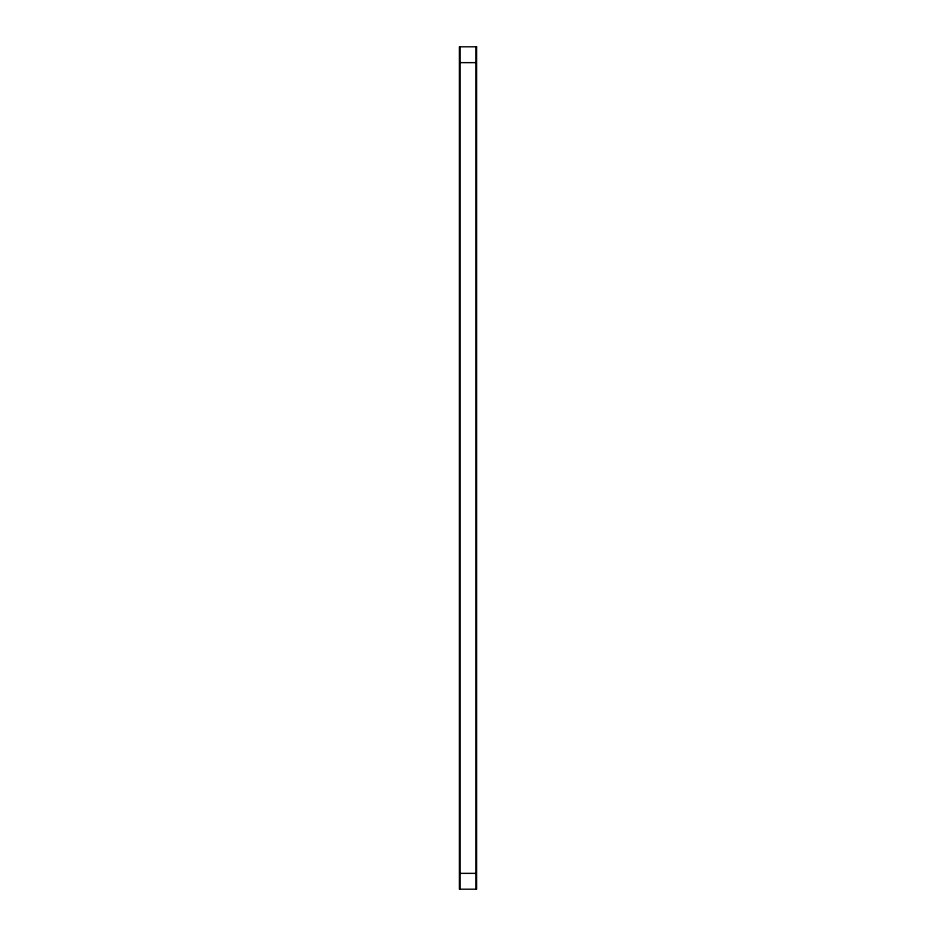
<?xml version="1.0" encoding="UTF-8"?>
<svg xmlns="http://www.w3.org/2000/svg" width="936" height="936" viewBox="0 0 936 936"><rect width="100%" height="100%" fill="white"/><g stroke="black" fill="none" stroke-linecap="round" stroke-linejoin="round"><path stroke-width="1.4" d="M460.079 62.642L475.921 62.642M460.079 873.358L475.921 873.358M475.921 46.8L475.921 889.2M460.079 46.8L460.079 889.2M476.588 46.8L459.412 46.8L459.412 889.2L476.588 889.2L476.588 46.8"/></g></svg>
